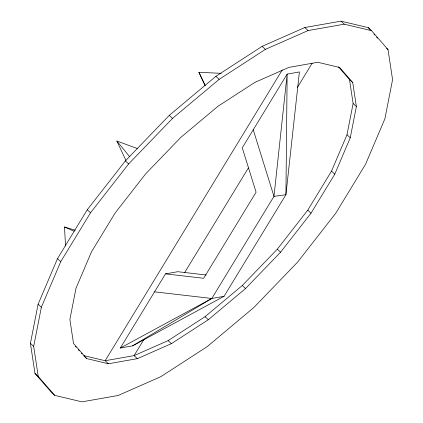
<?xml version="1.0" encoding="UTF-8"?>
<svg xmlns="http://www.w3.org/2000/svg" width="423" height="423" viewBox="0 0 423 423"><rect width="100%" height="100%" fill="white"/><g stroke="black" fill="none" stroke-linecap="round" stroke-linejoin="round"><path stroke-width="0.63" d="M30.424 343.354L38.102 304.211L57.486 258.649L87.249 209.766L125.377 160.899L169.258 115.379L215.91 76.304L262.144 46.34L304.824 27.527L341.028 21.15L368.296 27.638L371.553 30.678L388.023 49.597L392.576 79.646L384.898 118.789L365.514 164.351L335.751 213.234L297.623 262.101L253.742 307.621L207.09 346.696L160.856 376.66L118.176 395.473L81.972 401.85L54.704 395.362L51.447 392.322L34.977 373.403L30.424 343.354L33.681 346.389L38.234 376.444L54.704 395.362M33.681 346.389L41.359 307.251L60.743 261.684L90.506 212.806L128.629 163.939L172.515 118.419L219.162 79.344L265.401 49.38L308.076 30.567L344.285 24.19L371.553 30.678M84.045 355.69L105.174 360.719L134.075 355.627L168.143 340.61L205.055 316.69L242.294 285.499L277.324 249.158L307.759 210.152L331.521 171.13L346.992 134.757L353.12 103.513L349.488 79.524L338.458 66.86M350.249 137.798L356.378 106.554L352.74 82.564L339.595 67.463L317.826 62.281L288.925 67.373L254.858 82.39L217.945 106.31L180.706 137.501L145.676 173.842L115.241 212.848L91.479 251.87L76.008 288.243L69.88 319.487L73.512 343.476L86.662 358.577L108.431 363.759L137.332 358.667L171.4 343.65L208.312 319.73L245.552 288.539L280.581 252.198L311.011 213.192L334.773 174.17L350.249 137.798L346.992 134.757M282.236 69.969L105.174 360.719L108.431 363.759M165.493 273.866L203.664 278.281L256.084 192.201L242.263 147.807L287.148 74.104L299.405 71.942L285.927 194.707L224.053 296.312L132.595 345.861L120.338 348.018L165.493 273.866L177.755 271.703L206.218 274.998M144.026 339.288L134.075 355.627L137.332 358.667M184.518 272.798L248.343 167.989M297.411 87.413L312.169 63.186M132.595 345.861L211.796 298.474L273.977 196.367L287.148 74.104L285.927 194.707L273.977 196.367L253.245 129.776M120.338 348.018L211.796 298.474L224.053 296.312M205.007 85.361L198.905 72.291L221.213 73.322M154.543 291.844L211.796 298.474M65.57 246.038L64.476 227.008L75.209 230.191M126.017 160.587L116.843 141.023L137.85 148.716M64.476 227.008L74.073 231.191M386.627 48.291L388.023 49.597M341.028 21.15L344.285 24.19M304.824 27.527L308.076 30.567M349.488 79.524L352.74 82.564M353.12 103.513L356.378 106.554M262.144 46.34L265.401 49.38M331.521 171.13L334.773 174.17M215.91 76.304L219.162 79.344M307.759 210.152L311.011 213.192M169.258 115.379L172.515 118.419M277.324 249.158L280.581 252.198M125.377 160.899L128.629 163.939M242.294 285.499L245.552 288.539M205.055 316.69L208.312 319.73M87.249 209.766L90.506 212.806M168.143 340.61L171.4 343.65M57.486 258.649L60.743 261.684M38.102 304.211L41.359 307.251M83.87 355.97L86.662 358.577M34.977 373.403L38.234 376.444M368.296 27.638L370.03 29.631M373.932 34.11L374.799 35.109M376.528 37.097L377.395 38.091M75.347 346.284L76.198 347.257M78.318 349.694L79.164 350.667M81.285 353.105L82.136 354.077M116.843 141.023L129.581 156.605M198.905 72.291L205.134 85.414"/></g></svg>
